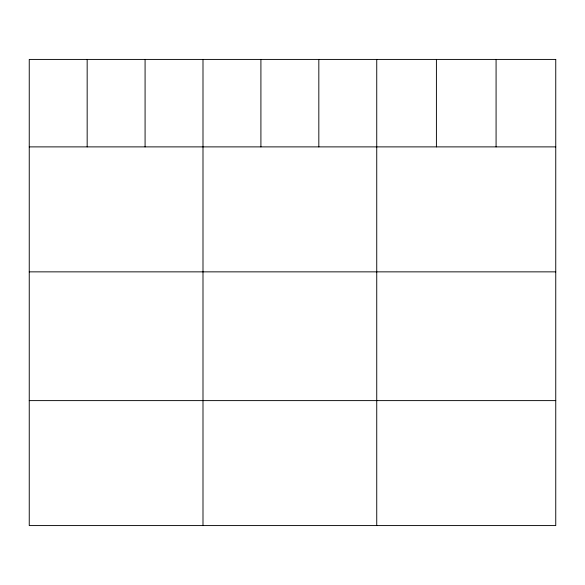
<?xml version="1.0" encoding="UTF-8"?>
<svg xmlns="http://www.w3.org/2000/svg" width="585" height="585" viewBox="0 0 585 585"><rect width="100%" height="100%" fill="white"/><g stroke="black" fill="none" stroke-linecap="round" stroke-linejoin="round"><path stroke-width="0.88" d="M29.25 146.886L555.75 146.886M29.25 271.857L555.75 271.857M29.25 400.615L555.75 400.615M496.08 59.421L496.08 146.886M436.41 59.421L436.41 146.886M376.74 59.421L376.74 525.579M318.825 59.421L318.825 146.886M260.91 59.421L260.91 146.886M202.995 59.421L202.995 525.579M145.08 59.421L145.08 146.886M87.165 59.421L87.165 146.886M555.75 59.421L29.25 59.421L29.25 525.579L555.75 525.579L555.75 59.421"/></g></svg>
